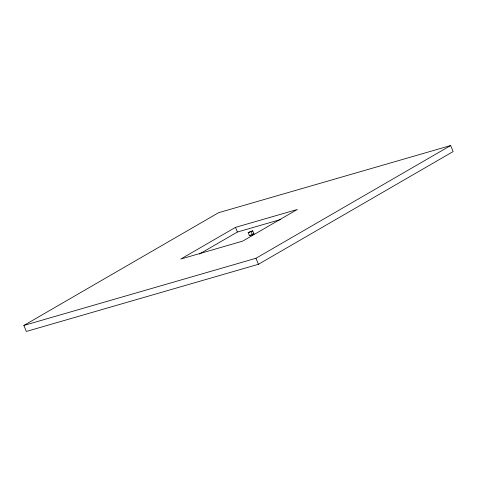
<?xml version="1.0" encoding="UTF-8"?>
<svg xmlns="http://www.w3.org/2000/svg" width="477" height="477" viewBox="0 0 477 477"><rect width="100%" height="100%" fill="white"/><g stroke="black" fill="none" stroke-linecap="round" stroke-linejoin="round"><path stroke-width="0.72" d="M23.85 325.445L218.567 212.706L450.652 145.545L453.15 151.555L258.433 264.294L26.348 331.455L23.85 325.445L255.934 258.29L450.652 145.545M235.471 227.374L180.777 259.041L242.62 241.147L297.314 209.475L235.471 227.374L237.409 232.025L199.44 254.008M248.183 232.609L252.727 230.844L253.997 233.897L252.446 234.797L249.453 235.662L248.183 232.609L252.727 230.844M249.453 235.662L250.491 235.066M237.409 232.025L280.768 219.474M251.606 234.595L253.997 233.897M251.176 231.744L252.446 234.797M255.934 258.29L258.433 264.294"/></g></svg>
